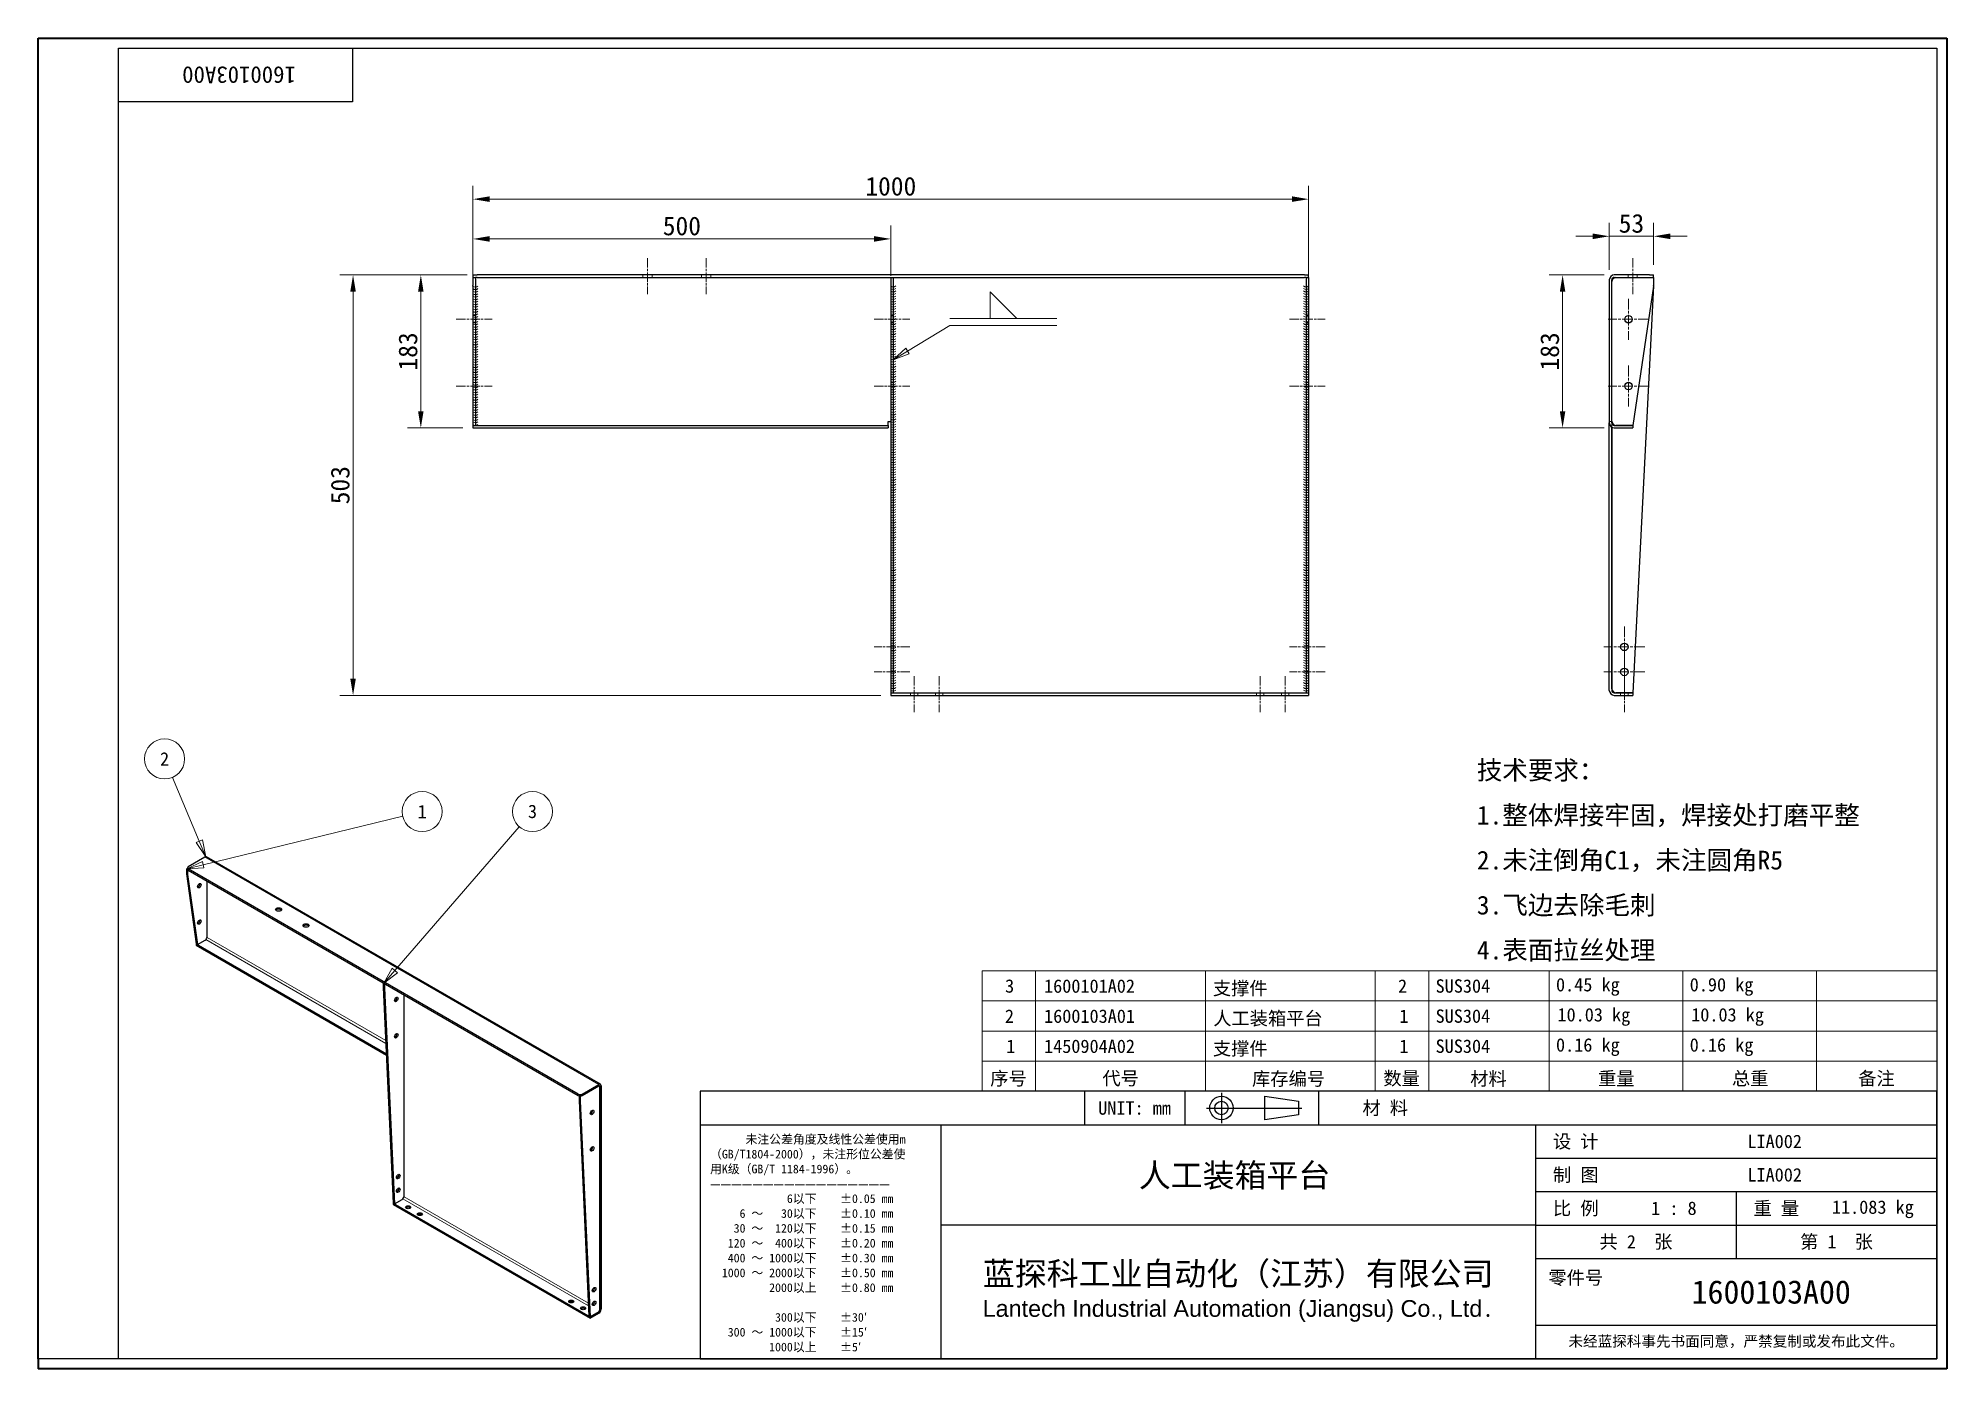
# Model space of a CAD drawing. Header units: millimetres. Extents: x 48 to 2332, y 44 to 1636.
import ezdxf
from ezdxf.enums import TextEntityAlignment as Align

# ---------------------------------------------------------------- set-up
doc = ezdxf.new("R2010")
doc.units = ezdxf.units.MM
doc.header["$LTSCALE"] = 8
doc.linetypes.add('CHAIN', pattern=[0.3543, 0.2362, -0.0295, 0.0591, -0.0295])
doc.linetypes.add('DASHED', pattern=[0.2067, 0.1654, -0.0413])
for name, color, linetype, lineweight in [('1', 7, 'Continuous', 18), ('可见 (ISO)', 7, 'Continuous', 25), ('可见窄的 (ISO)', 7, 'Continuous', 18), ('图框 (ISO)', 7, 'Continuous', 35), ('标题 (ISO)', 7, 'Continuous', 25)]:
    doc.layers.add(name, color=color, linetype=linetype, lineweight=lineweight)
for name, color, linetype, lineweight, true_color in [('中心标记 (ISO)', 1, 'CHAIN', 18, 0xff0000), ('中心线 (ISO)', 1, 'CHAIN', 18, 0xff0000), ('尺寸 (ISO)', 7, 'Continuous', 18, 0x008000), ('符号 (ISO)', 7, 'Continuous', 18, 0x008000), ('隐藏 (ISO)', 5, 'DASHED', 18, 0x0000ff)]:
    doc.layers.add(name, color=color, linetype=linetype, lineweight=lineweight, true_color=true_color)
doc.styles.add('文本样式164', font='SimSun.ttf')
doc.styles.add('文本样式165', font='SimSun.ttf')
doc.styles.add('文本样式74', font='SimSun.ttf')
doc.styles.add('最新国标', font='simfang.ttf')
doc.styles.add('注释文本 (ISO)', font='simfang.ttf')
doc.dimstyles.new('默认 (GB)', dxfattribs={"dimscale": 8, "dimtxt": 2.8, "dimasz": 2.5, "dimexe": 2, "dimexo": 1.5, "dimgap": 0.5, "dimtad": 1, "dimtoh": 1, "dimdsep": 46, "dimtxsty": '最新国标', "dimcen": 0.09, "dimdle": 10, "dimclrd": 256, "dimclre": 256, "dimclrt": 256, "dimaunit": 1, "dimadec": 3, "dimazin": 2, "dimtfac": 0.535714, "dimtdec": 3, "dimtmove": 0, "dimatfit": 3, "dimfxl": 0, "dimtolj": 1, "dimlwd": -1, "dimlwe": -1, "dimarcsym": 0})

# ---------------------------------------------------------------- blocks, each defined once
blk = doc.blocks.new('图框 最新国标')
at = {"layer": '图框 (ISO)'}
for p, q in [((6, 7), (6, 204.5)), ((6, 204.5), (291.5, 204.5)), ((291.5, 204.5), (291.5, 5.5)), ((6, 7), (6, 5.5)), ((6, 7), (6, 5.5)), ((291.5, 5.5), (6, 5.5))]:
    blk.add_line(p, q, dxfattribs=at)
at = {"layer": '图框 (ISO)', "color": 7, "linetype": 'Continuous', "lineweight": 25}
for p, q in [((18, 203), (290, 203)), ((18, 7), (18, 203)), ((18, 203), (290, 203)), ((53, 203), (53, 195)), ((290, 203), (290, 7)), ((290, 203), (290, 7)), ((53, 195), (18, 195)), ((290, 7), (6, 7)), ((290, 7), (18, 7))]:
    blk.add_line(p, q, dxfattribs=at)
at = {"layer": '图框 (ISO)', "style": '文本样式74'}
blk.add_attdef('零件代号_001', (44.55, 200.25), '', height=2.5, rotation=180, dxfattribs=at)
blk = doc.blocks.new('标题栏 最新国标')
at = {"layer": '标题 (ISO)'}
for p, q in [((381.98, -183.84), (196.98, -183.84)), ((196.98, -183.84), (196.98, -223.84)), ((254.48, -183.84), (254.48, -188.84)), ((269.48, -183.84), (269.48, -188.84)), ((281.48, -188.09), (281.48, -184.59)), ((281.48, -184.59), (286.48, -185.34)), ((286.48, -185.34), (286.48, -187.34)), ((289.48, -183.84), (289.48, -188.84)), ((381.98, -223.84), (381.98, -183.84)), ((383.48, -183.84), (383.48, -225.34)), ((286.48, -187.34), (281.48, -188.09)), ((196.98, -188.84), (381.98, -188.84)), ((232.98, -188.84), (232.98, -223.84)), ((321.98, -188.84), (321.98, -223.84)), ((321.98, -193.84), (381.98, -193.84)), ((321.98, -198.84), (381.98, -198.84)), ((351.98, -198.84), (351.98, -208.84)), ((321.98, -203.84), (232.98, -203.84)), ((321.98, -203.84), (381.98, -203.84)), ((321.98, -208.84), (381.98, -208.84)), ((321.98, -218.84), (381.98, -218.84)), ((196.98, -223.84), (381.98, -223.84)), ((383.48, -225.34), (196.98, -225.34))]:
    blk.add_line(p, q, dxfattribs=at)
at = {"layer": '标题 (ISO)', "linetype": 'CHAIN', "ltscale": 5.000333}
blk.add_line((274.98, -184.09), (274.98, -188.59), dxfattribs=at)
at = {"layer": '标题 (ISO)', "linetype": 'CHAIN', "ltscale": 15.834605}
blk.add_line((272.73, -186.34), (286.98, -186.34), dxfattribs=at)
at = {"layer": '标题 (ISO)'}
for radius in [1.75, 1]:
    blk.add_circle((274.98, -186.34), radius, dxfattribs=at)
at = {"layer": '1', "style": '文本样式164'}
for s, p in [('UNIT: mm', (261.98, -186.34)), ('材 料', (299.48, -186.34)), ('设 计', (327.98, -191.34)), ('制 图', (327.98, -196.34)), ('比 例', (327.98, -201.34)), ('重 量', (357.98, -201.34)), ('共 2  张', (336.98, -206.34)), ('第 1  张', (366.98, -206.34))]:
    blk.add_text(s, height=2, dxfattribs=at).set_placement(p, align=Align.MIDDLE_CENTER)
at = {"layer": '标题 (ISO)', "style": '注释文本 (ISO)'}
for s, insert, char_height, attachment_point, line_spacing_factor in [('\\fSimSun|b0|i0;{\\H1.3000;      未注公差角度及线性公差使用m\\P}\\fSimSun|b0|i0;{\\H1.3000;（GB/T1804-2000），未注形位公差使\\P}\\fSimSun|b0|i0;{\\H1.3000;用K级（GB/T 1184-1996）。\\P}\\fSimSun|b0|i0;{\\H1.3000;—————————————————\\P}\\fSimSun|b0|i0;{\\H1.3000;             6以下    ±0.05 mm\\P}\\fSimSun|b0|i0;{\\H1.3000;     6 ～   30以下    ±0.10 mm\\P}\\fSimSun|b0|i0;{\\H1.3000;    30 ～  120以下    ±0.15 mm\\P}\\fSimSun|b0|i0;{\\H1.3000;   120 ～  400以下    ±0.20 mm\\P}\\fSimSun|b0|i0;{\\H1.3000;   400 ～ 1000以下    ±0.30 mm\\P}\\fSimSun|b0|i0;{\\H1.3000;  1000 ～ 2000以下    ±0.50 mm\\P}\\fSimSun|b0|i0;{\\H1.3000;          2000以上    ±0.80 mm\\P}\\fSimSun|b0|i0;{\\H1.3000;\\P}\\fSimSun|b0|i0;{\\H1.3000;           300以下    ±30′\\P}\\fSimSun|b0|i0;{\\H1.3000;   300 ～ 1000以下    ±15′\\P}\\fSimSun|b0|i0;{\\H1.3000;          1000以上    ±5′}', (198.48, -206.63), 1.3, 4, 1.023913), ('{\\fMicrosoft YaHei|b0|i0|c134|p34;\\H1.75x;蓝探科工业自动化（江苏）有限公司\\P\\fArial|b0|i0|c0|p34;\\H0.71429x;Lantech Industrial Automation (Jiangsu) Co., Ltd\\fFangSong|b0|i0|c134|p49;.\\H1.15195x; }', (277.48, -213.84), 2, 5, 0.978695)]:
    blk.add_mtext(s, dxfattribs=dict(at, insert=insert, char_height=char_height, attachment_point=attachment_point, line_spacing_factor=line_spacing_factor))
at = {"layer": '标题 (ISO)', "attachment_point": 5, "style": '注释文本 (ISO)'}
for s, insert, char_height in [('\\fFangSong|b0|i0;零件号', (327.98, -211.84), 2), ('\\fSimSun|b0|i0;{\\H1.6000;未经蓝探科事先书面同意，严禁复制或发布此文件。}', (351.98, -221.34), 1.6)]:
    blk.add_mtext(s, dxfattribs=dict(at, insert=insert, char_height=char_height))
at = {"layer": '标题 (ISO)', "style": '注释文本 (ISO)'}
blk.add_attdef('材料', text='', height=2, dxfattribs=at).set_placement((324.48, -186.34), align=Align.MIDDLE_CENTER)
at = {"layer": '标题 (ISO)'}
for tag, p, height, style in [('设计人_001', (353.65, -192.33), 2, '注释文本 (ISO)'), ('库存编号_001', (262.62, -198.15), 3.5, '文本样式165'), ('设计人_001', (353.65, -197.33), 2, '注释文本 (ISO)'), ('视图比例_001', (339.26, -202.33), 2, '注释文本 (ISO)'), ('质量\\P3;_001', (366.29, -202.16), 2, '注释文本 (ISO)'), ('零件代号_001', (345.31, -215.59), 3.5, '文本样式165')]:
    blk.add_attdef(tag, p, '', height=height, dxfattribs=dict(at, style=style))
blk = doc.blocks.new('*D5')
at = {"layer": 'Defpoints', "color": 0, "transparency": 16777216}
for p in [(1568.3, 1443.4), (568.3, 1339.4), (1568.3, 1339.6)]:
    blk.add_point(p, dxfattribs=at)
at = {"layer": '尺寸 (ISO)', "color": 116, "true_color": 0x00803f, "transparency": 16777216}
for p, q in [((568.3, 1351.4), (568.3, 1459.4)), ((588.3, 1443.4), (1548.3, 1443.4)), ((1568.3, 1351.6), (1568.3, 1459.4))]:
    blk.add_line(p, q, dxfattribs=at)
for points in [[(588.3, 1446.8), (588.3, 1440.1), (568.3, 1443.4)], [(1548.3, 1446.8), (1548.3, 1440.1), (1568.3, 1443.4)]]:
    blk.add_solid(points, dxfattribs=at)
at = {"layer": '尺寸 (ISO)', "transparency": 16777216, "insert": (1068.3, 1458.7), "char_height": 22.4, "attachment_point": 5, "style": '最新国标'}
blk.add_mtext('\\A1;1000', dxfattribs=at)
blk = doc.blocks.new('*D6')
at = {"layer": 'Defpoints', "color": 0, "transparency": 16777216}
for p in [(1068.3, 1395.8), (568.3, 1339.4), (1068.3, 1339.6)]:
    blk.add_point(p, dxfattribs=at)
at = {"layer": '尺寸 (ISO)', "color": 116, "true_color": 0x00803f, "transparency": 16777216}
for p, q in [((568.3, 1351.4), (568.3, 1411.8)), ((588.3, 1395.8), (1048.3, 1395.8)), ((1068.3, 1351.6), (1068.3, 1411.8))]:
    blk.add_line(p, q, dxfattribs=at)
for points in [[(588.3, 1399.2), (588.3, 1392.5), (568.3, 1395.8)], [(1048.3, 1399.2), (1048.3, 1392.5), (1068.3, 1395.8)]]:
    blk.add_solid(points, dxfattribs=at)
at = {"layer": '尺寸 (ISO)', "transparency": 16777216, "insert": (818.3, 1411.2), "char_height": 22.4, "attachment_point": 5, "style": '最新国标'}
blk.add_mtext('\\A1;500', dxfattribs=at)
blk = doc.blocks.new('*D7')
at = {"layer": 'Defpoints', "color": 0, "transparency": 16777216}
for p in [(573.3, 1352.7), (424.8, 849.7), (1068.3, 849.7)]:
    blk.add_point(p, dxfattribs=at)
at = {"layer": '尺寸 (ISO)', "color": 116, "true_color": 0x00803f, "transparency": 16777216}
for p, q in [((561.3, 1352.7), (408.8, 1352.7)), ((424.8, 1332.7), (424.8, 869.7)), ((1056.3, 849.7), (408.8, 849.7))]:
    blk.add_line(p, q, dxfattribs=at)
for points in [[(421.5, 1332.7), (428.1, 1332.7), (424.8, 1352.7)], [(421.5, 869.7), (428.1, 869.7), (424.8, 849.7)]]:
    blk.add_solid(points, dxfattribs=at)
at = {"layer": '尺寸 (ISO)', "transparency": 16777216, "insert": (409.5, 1101.2), "char_height": 22.4, "attachment_point": 5, "rotation": 90, "style": '最新国标'}
blk.add_mtext('\\A1;503', dxfattribs=at)
blk = doc.blocks.new('*D8')
at = {"layer": 'Defpoints', "color": 0, "transparency": 16777216}
for p in [(505.9, 1352.7), (573.3, 1352.7), (568.3, 1169.7)]:
    blk.add_point(p, dxfattribs=at)
at = {"layer": '尺寸 (ISO)', "color": 116, "true_color": 0x00803f, "transparency": 16777216}
for p, q in [((561.3, 1352.7), (489.9, 1352.7)), ((505.9, 1189.7), (505.9, 1332.7)), ((556.3, 1169.7), (489.9, 1169.7))]:
    blk.add_line(p, q, dxfattribs=at)
for points in [[(502.6, 1332.7), (509.2, 1332.7), (505.9, 1352.7)], [(502.6, 1189.7), (509.2, 1189.7), (505.9, 1169.7)]]:
    blk.add_solid(points, dxfattribs=at)
at = {"layer": '尺寸 (ISO)', "transparency": 16777216, "insert": (490.6, 1261.2), "char_height": 22.4, "attachment_point": 5, "rotation": 90, "style": '最新国标'}
blk.add_mtext('\\A1;183', dxfattribs=at)
blk = doc.blocks.new('*D9')
at = {"layer": 'Defpoints', "color": 0, "transparency": 16777216}
for p in [(1872.2, 1352.7), (1934.1, 1352.7), (1934.1, 1169.7)]:
    blk.add_point(p, dxfattribs=at)
at = {"layer": '尺寸 (ISO)', "color": 116, "true_color": 0x00803f, "transparency": 16777216}
for p, q in [((1922.1, 1352.7), (1856.2, 1352.7)), ((1872.2, 1189.7), (1872.2, 1332.7)), ((1922.1, 1169.7), (1856.2, 1169.7))]:
    blk.add_line(p, q, dxfattribs=at)
for points in [[(1868.9, 1332.7), (1875.5, 1332.7), (1872.2, 1352.7)], [(1868.9, 1189.7), (1875.5, 1189.7), (1872.2, 1169.7)]]:
    blk.add_solid(points, dxfattribs=at)
at = {"layer": '尺寸 (ISO)', "transparency": 16777216, "insert": (1856.9, 1261.2), "char_height": 22.4, "attachment_point": 5, "rotation": 90, "style": '最新国标'}
blk.add_mtext('\\A1;183', dxfattribs=at)
blk = doc.blocks.new('Caterpillar1')
at = {"layer": '符号 (ISO)'}
for centre, radius in [((71.41, 167.83), 0.562), ((71.41, 167.46), 0.562), ((71.41, 167.08), 0.562), ((71.41, 166.71), 0.562), ((71.41, 166.33), 0.562), ((71.41, 165.95), 0.562), ((71.41, 165.58), 0.562), ((71.41, 165.2), 0.562), ((71.41, 164.83), 0.562), ((71.41, 164.45), 0.562), ((71.41, 164.07), 0.562), ((71.41, 163.7), 0.562), ((71.41, 163.32), 0.562), ((71.41, 162.95), 0.562), ((71.41, 162.57), 0.562), ((71.41, 162.19), 0.562), ((71.41, 161.82), 0.562), ((71.41, 161.44), 0.562), ((71.41, 161.07), 0.562), ((71.41, 160.69), 0.562), ((71.41, 160.31), 0.563), ((71.41, 159.94), 0.563), ((71.41, 159.56), 0.563), ((71.41, 159.19), 0.563), ((71.41, 158.81), 0.563), ((71.41, 158.43), 0.563), ((71.41, 158.06), 0.563), ((71.41, 157.68), 0.563), ((71.41, 157.31), 0.563), ((71.41, 156.93), 0.563), ((71.41, 156.55), 0.563), ((71.41, 156.18), 0.563), ((71.41, 155.8), 0.563), ((71.41, 155.43), 0.563), ((71.41, 155.05), 0.563), ((71.41, 154.67), 0.563), ((71.41, 154.3), 0.563), ((71.41, 153.92), 0.563), ((71.41, 153.55), 0.563), ((71.41, 153.17), 0.563), ((71.41, 152.79), 0.563), ((71.41, 152.42), 0.563), ((71.41, 152.04), 0.563), ((71.41, 151.67), 0.563), ((71.41, 151.29), 0.563), ((71.41, 150.91), 0.563), ((71.41, 150.54), 0.563), ((71.41, 150.16), 0.563), ((71.41, 149.79), 0.563), ((71.41, 149.41), 0.563), ((71.41, 149.03), 0.563), ((71.41, 148.66), 0.563), ((71.41, 148.28), 0.563), ((71.41, 147.91), 0.563), ((71.41, 147.53), 0.563), ((71.41, 147.16), 0.563)]:
    blk.add_arc(centre, radius, 228.1897, 311.8103, dxfattribs=at)
blk = doc.blocks.new('Caterpillar2')
at = {"layer": '符号 (ISO)'}
for centre, radius in [((195.66, 167.86), 0.562), ((195.66, 167.49), 0.562), ((195.66, 167.11), 0.562), ((195.66, 166.74), 0.562), ((195.66, 166.36), 0.562), ((195.66, 165.99), 0.562), ((195.66, 165.61), 0.562), ((195.66, 165.24), 0.562), ((195.66, 164.86), 0.562), ((195.66, 164.48), 0.562), ((195.66, 164.11), 0.562), ((195.66, 163.73), 0.562), ((195.66, 163.36), 0.562), ((195.66, 162.98), 0.562), ((195.66, 162.61), 0.562), ((195.66, 162.23), 0.562), ((195.66, 161.86), 0.562), ((195.66, 161.48), 0.562), ((195.66, 161.11), 0.562), ((195.66, 160.73), 0.562), ((195.66, 160.36), 0.562), ((195.66, 159.98), 0.563), ((195.66, 159.6), 0.563), ((195.66, 159.23), 0.563), ((195.66, 158.85), 0.563), ((195.66, 158.48), 0.563), ((195.66, 158.1), 0.563), ((195.66, 157.73), 0.563), ((195.66, 157.35), 0.563), ((195.66, 156.98), 0.563), ((195.66, 156.6), 0.563), ((195.66, 156.23), 0.563), ((195.66, 155.85), 0.563), ((195.66, 155.47), 0.563), ((195.66, 155.1), 0.563), ((195.66, 154.72), 0.563), ((195.66, 154.35), 0.563), ((195.66, 153.97), 0.563), ((195.66, 153.6), 0.563), ((195.66, 153.22), 0.563), ((195.66, 152.85), 0.563), ((195.66, 152.47), 0.563), ((195.66, 152.1), 0.563), ((195.66, 151.72), 0.563), ((195.66, 151.34), 0.563), ((195.66, 150.97), 0.563), ((195.66, 150.59), 0.563), ((195.66, 150.22), 0.563), ((195.66, 149.84), 0.563), ((195.66, 149.47), 0.563), ((195.66, 149.09), 0.563), ((195.66, 148.72), 0.563), ((195.66, 148.34), 0.563), ((195.66, 147.97), 0.563), ((195.66, 147.59), 0.563), ((195.66, 147.21), 0.563), ((195.66, 146.84), 0.563), ((195.66, 146.46), 0.563), ((195.66, 146.09), 0.563), ((195.66, 145.71), 0.563), ((195.66, 145.34), 0.563), ((195.66, 144.96), 0.563), ((195.66, 144.59), 0.563), ((195.66, 144.21), 0.563), ((195.66, 143.84), 0.563), ((195.66, 143.46), 0.563), ((195.66, 143.08), 0.563), ((195.66, 142.71), 0.563), ((195.66, 142.33), 0.563), ((195.66, 141.96), 0.563), ((195.66, 141.58), 0.563), ((195.66, 141.21), 0.563), ((195.66, 140.83), 0.563), ((195.66, 140.46), 0.563), ((195.66, 140.08), 0.563), ((195.66, 139.71), 0.563), ((195.66, 139.33), 0.563), ((195.66, 138.95), 0.563), ((195.66, 138.58), 0.563), ((195.66, 138.2), 0.563), ((195.66, 137.83), 0.563), ((195.66, 137.45), 0.563), ((195.66, 137.08), 0.563), ((195.66, 136.7), 0.563), ((195.66, 136.33), 0.563), ((195.66, 135.95), 0.563), ((195.66, 135.58), 0.563), ((195.66, 135.2), 0.563), ((195.66, 134.83), 0.563), ((195.66, 134.45), 0.563), ((195.66, 134.07), 0.563), ((195.66, 133.7), 0.563), ((195.66, 133.32), 0.563), ((195.66, 132.95), 0.563), ((195.66, 132.57), 0.563), ((195.66, 132.2), 0.563), ((195.66, 131.82), 0.563), ((195.66, 131.45), 0.563), ((195.66, 131.07), 0.563), ((195.66, 130.7), 0.563), ((195.66, 130.32), 0.563), ((195.66, 129.94), 0.563), ((195.66, 129.57), 0.563), ((195.66, 129.19), 0.563), ((195.66, 128.82), 0.563), ((195.66, 128.44), 0.563), ((195.66, 128.07), 0.563), ((195.66, 127.69), 0.563), ((195.66, 127.32), 0.563), ((195.66, 126.94), 0.563), ((195.66, 126.57), 0.563), ((195.66, 126.19), 0.563), ((195.66, 125.81), 0.563), ((195.66, 125.44), 0.563), ((195.66, 125.06), 0.563), ((195.66, 124.69), 0.563), ((195.66, 124.31), 0.563), ((195.66, 123.94), 0.563), ((195.66, 123.56), 0.563), ((195.66, 123.19), 0.563), ((195.66, 122.81), 0.563), ((195.66, 122.44), 0.563), ((195.66, 122.06), 0.563), ((195.66, 121.68), 0.563), ((195.66, 121.31), 0.563), ((195.66, 120.93), 0.563), ((195.66, 120.56), 0.563), ((195.66, 120.18), 0.563), ((195.66, 119.81), 0.563), ((195.66, 119.43), 0.563), ((195.66, 119.06), 0.563), ((195.66, 118.68), 0.563), ((195.66, 118.31), 0.563), ((195.66, 117.93), 0.563), ((195.66, 117.55), 0.563), ((195.66, 117.18), 0.563), ((195.66, 116.8), 0.563), ((195.66, 116.43), 0.563), ((195.66, 116.05), 0.563), ((195.66, 115.68), 0.563), ((195.66, 115.3), 0.563), ((195.66, 114.93), 0.563), ((195.66, 114.55), 0.563), ((195.66, 114.18), 0.563), ((195.66, 113.8), 0.563), ((195.66, 113.42), 0.563), ((195.66, 113.05), 0.563), ((195.66, 112.67), 0.563), ((195.66, 112.3), 0.563), ((195.66, 111.92), 0.563), ((195.66, 111.55), 0.563), ((195.66, 111.17), 0.563), ((195.66, 110.8), 0.563), ((195.66, 110.42), 0.563), ((195.66, 110.05), 0.563), ((195.66, 109.67), 0.563), ((195.66, 109.3), 0.563), ((195.66, 108.92), 0.563), ((195.66, 108.54), 0.563), ((195.66, 108.17), 0.563), ((195.66, 107.79), 0.563), ((195.66, 107.42), 0.563)]:
    blk.add_arc(centre, radius, 228.1897, 311.8103, dxfattribs=at)
blk = doc.blocks.new('Caterpillar3')
at = {"layer": '符号 (ISO)'}
for centre, radius in [((133.91, 167.86), 0.562), ((133.91, 167.49), 0.562), ((133.91, 167.11), 0.562), ((133.91, 166.74), 0.562), ((133.91, 166.36), 0.562), ((133.91, 165.99), 0.562), ((133.91, 165.61), 0.563), ((133.91, 165.24), 0.563), ((133.91, 164.86), 0.563), ((133.91, 164.48), 0.563), ((133.91, 164.11), 0.563), ((133.91, 163.73), 0.563), ((133.91, 163.36), 0.563), ((133.91, 162.98), 0.563), ((133.91, 162.61), 0.563), ((133.91, 162.23), 0.563), ((133.91, 161.86), 0.563), ((133.91, 161.48), 0.563), ((133.91, 161.11), 0.563), ((133.91, 160.73), 0.563), ((133.91, 160.36), 0.562), ((133.91, 159.98), 0.562), ((133.91, 159.6), 0.562), ((133.91, 159.23), 0.562), ((133.91, 158.85), 0.562), ((133.91, 158.48), 0.562), ((133.91, 158.1), 0.562), ((133.91, 157.73), 0.562), ((133.91, 157.35), 0.562), ((133.91, 156.98), 0.562), ((133.91, 156.6), 0.562), ((133.91, 156.23), 0.562), ((133.91, 155.85), 0.562), ((133.91, 155.47), 0.562), ((133.91, 155.1), 0.562), ((133.91, 154.72), 0.562), ((133.91, 154.35), 0.562), ((133.91, 153.97), 0.562), ((133.91, 153.6), 0.562), ((133.91, 153.22), 0.562), ((133.91, 152.85), 0.562), ((133.91, 152.47), 0.562), ((133.91, 152.1), 0.562), ((133.91, 151.72), 0.562), ((133.91, 151.34), 0.562), ((133.91, 150.97), 0.562), ((133.91, 150.59), 0.562), ((133.91, 150.22), 0.562), ((133.91, 149.84), 0.562), ((133.91, 149.47), 0.562), ((133.91, 149.09), 0.562), ((133.91, 148.72), 0.562), ((133.91, 148.34), 0.562), ((133.91, 147.97), 0.562), ((133.91, 147.59), 0.562), ((133.91, 147.21), 0.562), ((133.91, 146.84), 0.562), ((133.91, 146.46), 0.562), ((133.91, 146.09), 0.562), ((133.91, 145.71), 0.562), ((133.91, 145.34), 0.562), ((133.91, 144.96), 0.562), ((133.91, 144.59), 0.562), ((133.91, 144.21), 0.562), ((133.91, 143.84), 0.562), ((133.91, 143.46), 0.562), ((133.91, 143.08), 0.562), ((133.91, 142.71), 0.562), ((133.91, 142.33), 0.562), ((133.91, 141.96), 0.562), ((133.91, 141.58), 0.562), ((133.91, 141.21), 0.562), ((133.91, 140.83), 0.562), ((133.91, 140.46), 0.562), ((133.91, 140.08), 0.562), ((133.91, 139.71), 0.562), ((133.91, 139.33), 0.562), ((133.91, 138.95), 0.562), ((133.91, 138.58), 0.562), ((133.91, 138.2), 0.562), ((133.91, 137.83), 0.562), ((133.91, 137.45), 0.562), ((133.91, 137.08), 0.562), ((133.91, 136.7), 0.562), ((133.91, 136.33), 0.562), ((133.91, 135.95), 0.562), ((133.91, 135.58), 0.562), ((133.91, 135.2), 0.562), ((133.91, 134.83), 0.562), ((133.91, 134.45), 0.562), ((133.91, 134.07), 0.562), ((133.91, 133.7), 0.562), ((133.91, 133.32), 0.562), ((133.91, 132.95), 0.562), ((133.91, 132.57), 0.562), ((133.91, 132.2), 0.562), ((133.91, 131.82), 0.562), ((133.91, 131.45), 0.562), ((133.91, 131.07), 0.562), ((133.91, 130.7), 0.562), ((133.91, 130.32), 0.562), ((133.91, 129.94), 0.562), ((133.91, 129.57), 0.562), ((133.91, 129.19), 0.562), ((133.91, 128.82), 0.562), ((133.91, 128.44), 0.562), ((133.91, 128.07), 0.562), ((133.91, 127.69), 0.562), ((133.91, 127.32), 0.562), ((133.91, 126.94), 0.562), ((133.91, 126.57), 0.562), ((133.91, 126.19), 0.562), ((133.91, 125.81), 0.562), ((133.91, 125.44), 0.562), ((133.91, 125.06), 0.562), ((133.91, 124.69), 0.562), ((133.91, 124.31), 0.562), ((133.91, 123.94), 0.562), ((133.91, 123.56), 0.562), ((133.91, 123.19), 0.562), ((133.91, 122.81), 0.562), ((133.91, 122.44), 0.562), ((133.91, 122.06), 0.562), ((133.91, 121.68), 0.562), ((133.91, 121.31), 0.562), ((133.91, 120.93), 0.562), ((133.91, 120.56), 0.562), ((133.91, 120.18), 0.562), ((133.91, 119.81), 0.562), ((133.91, 119.43), 0.562), ((133.91, 119.06), 0.562), ((133.91, 118.68), 0.562), ((133.91, 118.31), 0.562), ((133.91, 117.93), 0.562), ((133.91, 117.55), 0.562), ((133.91, 117.18), 0.562), ((133.91, 116.8), 0.562), ((133.91, 116.43), 0.562), ((133.91, 116.05), 0.562), ((133.91, 115.68), 0.562), ((133.91, 115.3), 0.562), ((133.91, 114.93), 0.562), ((133.91, 114.55), 0.562), ((133.91, 114.18), 0.562), ((133.91, 113.8), 0.562), ((133.91, 113.42), 0.562), ((133.91, 113.05), 0.562), ((133.91, 112.67), 0.562), ((133.91, 112.3), 0.562), ((133.91, 111.92), 0.562), ((133.91, 111.55), 0.562), ((133.91, 111.17), 0.562), ((133.91, 110.8), 0.562), ((133.91, 110.42), 0.562), ((133.91, 110.05), 0.562), ((133.91, 109.67), 0.562), ((133.91, 109.3), 0.562), ((133.91, 108.92), 0.562), ((133.91, 108.54), 0.562), ((133.91, 108.17), 0.562), ((133.91, 107.79), 0.562), ((133.91, 107.42), 0.562)]:
    blk.add_arc(centre, radius, 228.1897, 311.8103, dxfattribs=at)
blk = doc.blocks.new('焊接符号标识符1')
at = {"layer": '符号 (ISO)'}
for p, q in [((152.38, 162.59), (148.38, 166.59)), ((148.38, 166.59), (148.38, 162.59)), ((136.05, 157.71), (142.38, 161.54)), ((142.38, 161.54), (158.38, 161.54)), ((148.38, 162.59), (152.38, 162.59)), ((135.79, 158.14), (133.91, 156.41)), ((136.05, 157.71), (133.91, 156.41)), ((133.91, 156.41), (136.3, 157.28)), ((136.3, 157.28), (135.79, 158.14))]:
    blk.add_line(p, q, dxfattribs=at)
at = {"layer": '符号 (ISO)', "linetype": 'DASHED', "ltscale": 12.901145}
blk.add_line((142.38, 162.59), (158.38, 162.59), dxfattribs=at)
at = {"layer": '符号 (ISO)', "flags": 128}
blk.add_lwpolyline([(135.79, 158.14), (133.91, 156.41), (136.3, 157.28), (135.79, 158.14)], dxfattribs=at)
at = {"layer": '符号 (ISO)'}
blk.add_solid([(135.79, 158.14), (133.91, 156.41), (136.3, 157.28), (135.79, 158.14)], dxfattribs=at)
blk = doc.blocks.new('明细栏')
at = {"layer": '符号 (ISO)'}
for p, q in [((290, 65.01), (147.2, 65.01)), ((147.2, 65.01), (147.2, 51.5)), ((155.2, 65.01), (155.2, 51.5)), ((180.6, 65.01), (180.6, 51.5)), ((206, 65.01), (206, 51.5)), ((214, 65.01), (214, 51.5)), ((232, 65.01), (232, 51.5)), ((252, 65.01), (252, 51.5)), ((272, 65.01), (272, 51.5)), ((290, 65.01), (290, 51.5)), ((290, 60.51), (147.2, 60.51)), ((290, 56), (147.2, 56)), ((290, 51.5), (147.2, 51.5)), ((147.2, 47), (147.2, 51.5)), ((155.2, 47), (155.2, 51.5)), ((180.6, 47), (180.6, 51.5)), ((206, 47), (206, 51.5)), ((214, 47), (214, 51.5)), ((232, 47), (232, 51.5)), ((252, 47), (252, 51.5)), ((272, 47), (272, 51.5)), ((290, 47), (290, 51.5)), ((290, 47), (147.2, 47))]:
    blk.add_line(p, q, dxfattribs=at)
at = {"layer": '符号 (ISO)', "char_height": 2, "attachment_point": 7, "style": '注释文本 (ISO)'}
for s, insert in [('3', (150.63, 61.72)), ('1600101A02', (156.46, 61.71)), ('支撑件', (181.72, 61.19)), ('2', (209.41, 61.74)), ('SUS304', (215.03, 61.72)), ('0.45 kg', (233.04, 61.29)), ('0.90 kg', (253.04, 61.29)), ('2', (150.61, 57.24)), ('1600103A01', (156.46, 57.21)), ('人工装箱平台', (181.77, 56.68)), ('1', (209.61, 57.24)), ('SUS304', (215.03, 57.22)), ('10.03 kg', (233.26, 56.79)), ('10.03 kg', (253.26, 56.79)), ('1', (150.81, 52.74)), ('1450904A02', (156.46, 52.71)), ('支撑件', (181.72, 52.19)), ('1', (209.61, 52.74)), ('SUS304', (215.03, 52.72)), ('0.16 kg', (233.04, 52.28)), ('0.16 kg', (253.04, 52.28)), ('序号', (148.42, 47.7)), ('代号', (165.19, 47.72)), ('库存编号', (187.58, 47.65)), ('数量', (207.21, 47.71)), ('材料', (220.21, 47.67)), ('重量', (239.33, 47.77)), ('总重', (259.36, 47.74)), ('备注', (278.25, 47.72))]:
    blk.add_mtext(s, dxfattribs=dict(at, insert=insert))
blk = doc.blocks.new('引出序号1')
at = {"layer": '符号 (ISO)'}
for p, q in [((30.1, 84.4), (26.07, 93.95)), ((30.56, 84.59), (29.64, 84.2)), ((29.64, 84.2), (31.07, 82.09)), ((30.1, 84.4), (31.07, 82.09)), ((31.07, 82.09), (30.56, 84.59))]:
    blk.add_line(p, q, dxfattribs=at)
at = {"layer": '符号 (ISO)', "flags": 128}
blk.add_lwpolyline([(29.64, 84.2), (31.07, 82.09), (30.56, 84.59), (29.64, 84.2)], dxfattribs=at)
at = {"layer": '符号 (ISO)'}
blk.add_circle((24.91, 96.71), 3, dxfattribs=at)
blk.add_solid([(29.64, 84.2), (31.07, 82.09), (30.56, 84.59), (29.64, 84.2)], dxfattribs=at)
at = {"layer": '符号 (ISO)', "insert": (24.91, 96.71), "char_height": 2, "attachment_point": 5, "style": '注释文本 (ISO)'}
blk.add_mtext('2', dxfattribs=at)
blk = doc.blocks.new('引出序号2')
at = {"layer": '符号 (ISO)'}
for p, q in [((59.35, 65.07), (77.97, 86.57)), ((58.97, 65.4), (57.72, 63.18)), ((59.35, 65.07), (57.72, 63.18)), ((57.72, 63.18), (59.73, 64.74)), ((59.73, 64.74), (58.97, 65.4))]:
    blk.add_line(p, q, dxfattribs=at)
at = {"layer": '符号 (ISO)', "flags": 128}
blk.add_lwpolyline([(58.97, 65.4), (57.72, 63.18), (59.73, 64.74), (58.97, 65.4)], dxfattribs=at)
at = {"layer": '符号 (ISO)'}
blk.add_circle((79.94, 88.84), 3, dxfattribs=at)
blk.add_solid([(58.97, 65.4), (57.72, 63.18), (59.73, 64.74), (58.97, 65.4)], dxfattribs=at)
at = {"layer": '符号 (ISO)', "insert": (79.94, 88.85), "char_height": 2, "attachment_point": 5, "style": '注释文本 (ISO)'}
blk.add_mtext('3', dxfattribs=at)
blk = doc.blocks.new('引出序号3')
at = {"layer": '符号 (ISO)'}
for p, q in [((30.68, 80.88), (60.53, 88.13)), ((30.56, 81.37), (28.25, 80.29)), ((30.68, 80.88), (28.25, 80.29)), ((28.25, 80.29), (30.8, 80.4)), ((30.8, 80.4), (30.56, 81.37))]:
    blk.add_line(p, q, dxfattribs=at)
at = {"layer": '符号 (ISO)', "flags": 128}
blk.add_lwpolyline([(30.56, 81.37), (28.25, 80.29), (30.8, 80.4), (30.56, 81.37)], dxfattribs=at)
at = {"layer": '符号 (ISO)'}
blk.add_circle((63.44, 88.84), 3, dxfattribs=at)
blk.add_solid([(30.56, 81.37), (28.25, 80.29), (30.8, 80.4), (30.56, 81.37)], dxfattribs=at)
at = {"layer": '符号 (ISO)', "insert": (63.44, 88.84), "char_height": 2, "attachment_point": 5, "style": '注释文本 (ISO)'}
blk.add_mtext('1', dxfattribs=at)
blk = doc.blocks.new('*D18')
at = {"layer": 'Defpoints', "color": 0, "transparency": 16777216}
for p in [(1981.1, 1399), (1981.1, 1352.7), (1928.1, 1346.7)]:
    blk.add_point(p, dxfattribs=at)
at = {"layer": '尺寸 (ISO)', "color": 116, "true_color": 0x00803f, "transparency": 16777216}
for p, q in [((1908.1, 1399), (1888.1, 1399)), ((1928.1, 1358.7), (1928.1, 1415)), ((1928.1, 1399), (1948.1, 1399)), ((1948.1, 1399), (1961.1, 1399)), ((1981.1, 1399), (1961.1, 1399)), ((1981.1, 1364.7), (1981.1, 1415)), ((2001.1, 1399), (2021.1, 1399))]:
    blk.add_line(p, q, dxfattribs=at)
for points in [[(1908.1, 1402.3), (1908.1, 1395.6), (1928.1, 1399)], [(2001.1, 1402.3), (2001.1, 1395.6), (1981.1, 1399)]]:
    blk.add_solid(points, dxfattribs=at)
at = {"layer": '尺寸 (ISO)', "transparency": 16777216, "insert": (1954.6, 1414.3), "char_height": 22.4, "attachment_point": 5, "style": '最新国标'}
blk.add_mtext('\\A1;53', dxfattribs=at)

msp = doc.modelspace()

# ---------------------------------------------------------------- linework, layer by layer
at = {"layer": '中心标记 (ISO)', "ltscale": 6.806046}
for p, q in [((1951.09, 1324.24), (1951.09, 1275.24)), ((1975.59, 1299.74), (1926.59, 1299.74)), ((1951.09, 1244.24), (1951.09, 1195.24)), ((1975.59, 1219.74), (1926.59, 1219.74)), ((1946.09, 932.24), (1946.09, 883.24)), ((1970.59, 907.74), (1921.59, 907.74)), ((1946.09, 902.24), (1946.09, 853.24)), ((1970.59, 877.74), (1921.59, 877.74))]:
    msp.add_line(p, q, dxfattribs=at)
at = {"layer": '中心线 (ISO)', "ltscale": 5.97264}
for p, q in [((777.254, 1372.74), (777.254, 1329.74)), ((847.254, 1372.74), (847.254, 1329.74)), ((1956.09, 1372.74), (1956.09, 1329.74)), ((548.254, 1299.74), (591.254, 1299.74)), ((1048.254, 1299.74), (1091.254, 1299.74)), ((1545.254, 1299.74), (1588.254, 1299.74)), ((548.254, 1219.74), (591.254, 1219.74)), ((1048.254, 1219.74), (1091.254, 1219.74)), ((1545.254, 1219.74), (1588.254, 1219.74)), ((1091.254, 907.74), (1048.254, 907.74)), ((1588.254, 907.74), (1545.254, 907.74)), ((1091.254, 877.74), (1048.254, 877.74)), ((1096.254, 872.74), (1096.254, 829.74)), ((1126.254, 872.74), (1126.254, 829.74)), ((1510.254, 872.74), (1510.254, 829.74)), ((1540.254, 872.74), (1540.254, 829.74)), ((1588.254, 877.74), (1545.254, 877.74)), ((1946.09, 872.74), (1946.09, 829.74))]:
    msp.add_line(p, q, dxfattribs=at)
at = {"layer": '可见 (ISO)'}
for p, q in [((568.254, 1352.74), (573.254, 1352.74)), ((568.254, 1352.74), (568.254, 1349.74)), ((568.254, 1349.74), (568.254, 1340.112)), ((568.254, 1349.74), (571.254, 1349.74)), ((573.254, 1349.74), (571.254, 1349.74)), ((571.254, 1349.74), (571.254, 1340.112)), ((1563.254, 1352.74), (573.254, 1352.74)), ((573.254, 1349.74), (1563.254, 1349.74)), ((1068.254, 1349.74), (1068.254, 1339.868)), ((1068.254, 1349.74), (1071.254, 1349.74)), ((1071.254, 1349.74), (1071.254, 1339.868)), ((1563.254, 1352.74), (1568.254, 1352.74)), ((1565.254, 1349.74), (1563.254, 1349.74)), ((1565.254, 1349.74), (1565.254, 1339.868)), ((1565.254, 1349.74), (1568.254, 1349.74)), ((1568.254, 1349.74), (1568.254, 1352.74)), ((1568.254, 1349.74), (1568.254, 1339.868)), ((1976.09, 1352.74), (1934.09, 1352.74)), ((1934.09, 1349.74), (1976.09, 1349.74)), ((1936.09, 1349.74), (1981.09, 1349.74)), ((1976.09, 1352.74), (1981.09, 1352.74)), ((1981.09, 1349.74), (1981.09, 1352.74)), ((1981.09, 1349.74), (1981.09, 1340.112)), ((568.254, 1339.372), (568.254, 1340.112)), ((568.254, 1339.372), (568.254, 1172.74)), ((571.254, 1340.112), (571.254, 1339.372)), ((571.254, 1339.372), (571.254, 1172.74)), ((1068.254, 1339.612), (1068.254, 1339.868)), ((1068.254, 1339.612), (1068.254, 852.74)), ((1071.254, 1339.868), (1071.254, 1339.612)), ((1071.254, 1339.612), (1071.254, 852.74)), ((1565.254, 1339.612), (1565.254, 1339.868)), ((1565.254, 1339.612), (1565.254, 852.74)), ((1568.254, 1339.868), (1568.254, 1339.612)), ((1568.254, 1339.612), (1568.254, 852.74)), ((1928.09, 1346.74), (1928.09, 1175.74)), ((1931.09, 1175.74), (1931.09, 1346.74)), ((1931.09, 1177.74), (1931.09, 1344.74)), ((1981.084, 1339.612), (1956.09, 852.74)), ((1981.035, 1339.372), (1956.09, 1172.74)), ((1981.09, 1340.112), (1981.09, 1339.868)), ((568.254, 1172.74), (1065.254, 1172.74)), ((568.254, 1172.74), (568.254, 1169.74)), ((568.254, 1172.74), (571.254, 1172.74)), ((568.254, 1169.74), (1065.254, 1169.74)), ((1065.254, 1175.74), (1065.254, 1177.24)), ((1065.254, 1177.24), (1068.254, 1177.24)), ((1065.254, 1172.74), (1065.254, 1175.74)), ((1065.254, 1172.74), (1065.254, 1169.74)), ((1928.09, 855.74), (1928.09, 1175.74)), ((1931.09, 1170.544), (1931.09, 855.74)), ((1931.09, 857.74), (1931.09, 1170.544)), ((1934.09, 1172.74), (1956.09, 1172.74)), ((1934.09, 1169.74), (1956.09, 1169.74)), ((1956.09, 1172.74), (1936.09, 1172.74)), ((1956.09, 1172.74), (1956.09, 1169.74)), ((1068.254, 852.74), (1568.254, 852.74)), ((1068.254, 852.74), (1068.254, 849.74)), ((1068.254, 852.74), (1071.254, 852.74)), ((1068.254, 849.74), (1568.254, 849.74)), ((1565.254, 852.74), (1568.254, 852.74)), ((1568.254, 852.74), (1568.254, 849.74)), ((1934.09, 852.74), (1956.09, 852.74)), ((1934.09, 849.74), (1956.09, 849.74)), ((1956.09, 852.74), (1936.09, 852.74)), ((1956.09, 852.74), (1956.09, 849.74)), ((226.698, 642.737), (225.317, 641.939)), ((225.317, 641.939), (225.317, 636.699)), ((225.317, 641.939), (226.731, 641.123)), ((226.698, 643.572), (226.698, 641.939)), ((226.928, 641.237), (226.731, 641.123)), ((226.731, 641.123), (226.731, 635.882)), ((227.674, 644.933), (247.473, 656.364)), ((694.365, 372.768), (227.674, 642.212)), ((227.674, 640.579), (694.365, 371.135)), ((720.878, 384.397), (249.473, 656.562)), ((225.343, 636.311), (237.102, 552.397)), ((226.757, 635.494), (238.517, 551.58)), ((250.302, 561.106), (250.302, 627.515)), ((237.102, 552.397), (464.642, 421.027)), ((237.102, 552.397), (237.102, 550.764)), ((237.102, 552.397), (238.517, 551.58)), ((237.102, 550.764), (464.718, 419.35)), ((238.517, 551.58), (247.945, 557.024)), ((461.019, 505.857), (461.019, 500.483)), ((461.019, 505.857), (462.434, 505.04)), ((462.434, 505.04), (462.434, 499.667)), ((461.023, 500.345), (472.805, 242.128)), ((462.437, 499.529), (474.219, 241.312)), ((486.004, 250.838), (486.004, 491.432)), ((695.504, 370.704), (695.307, 370.59)), ((695.307, 370.59), (695.307, 365.217)), ((695.307, 370.59), (696.722, 369.774)), ((717.935, 382.021), (696.722, 369.774)), ((696.722, 369.774), (696.722, 364.4)), ((699.079, 372.768), (718.878, 384.199)), ((699.079, 371.135), (718.878, 382.566)), ((718.912, 382.585), (719.602, 382.186)), ((720.292, 381.749), (720.292, 114.483)), ((720.292, 115.571), (720.292, 380.66)), ((721.706, 382.566), (721.706, 115.299)), ((695.311, 365.079), (707.093, 106.862)), ((696.725, 364.263), (708.507, 106.045)), ((472.805, 242.128), (708.507, 106.045)), ((472.805, 242.128), (472.805, 240.495)), ((472.805, 242.128), (474.219, 241.312)), ((472.805, 240.495), (708.507, 104.412)), ((474.219, 241.312), (483.647, 246.755)), ((707.093, 106.862), (708.507, 106.045)), ((718.878, 112.033), (708.507, 106.045)), ((708.507, 106.045), (717.935, 111.489)), ((708.507, 104.412), (718.878, 110.4)), ((708.507, 106.045), (708.507, 104.412))]:
    msp.add_line(p, q, dxfattribs=at)
for centre in [(1951.09, 1299.74), (1951.09, 1219.74), (1946.09, 907.74), (1946.09, 877.74)]:
    msp.add_circle(centre, 4.5, dxfattribs=at)
for centre, radius, start, end in [((1934.09, 1346.74), 6, 90, 180), ((1934.09, 1346.74), 3, 90, 180), ((1936.09, 1344.74), 5, 90, 180), ((1976.09, 1340.112), 5, 351.486012, 0), ((1976.09, 1339.868), 5, 357.061318, 0), ((1934.09, 1175.74), 6, 180, 270), ((1936.09, 1177.74), 5, 180, 270), ((1934.09, 1175.74), 3, 180, 270), ((1934.09, 855.74), 6, 180, 270), ((1936.09, 857.74), 5, 180, 270), ((1934.09, 855.74), 3, 180, 270)]:
    msp.add_arc(centre, radius, start, end, dxfattribs=at)
for centre, major_axis, start_param, end_param in [((230.031, 643.572), (-3.333, 0), 5.49778714, 7.06858347), ((230.031, 641.939), (-3.333, 0), 0, 0.78539816), ((247.473, 653.098), (2, 3.464), 0, 0.78539816), ((227.674, 638.06), (-1.667, -2.887), 5.49778714, 5.64638427), ((229.088, 637.243), (1.667, 2.887), 2.35619449, 2.50479161), ((239.459, 622.888), (1.5, 2.598), 3.63247533, 5.79230263), ((335.626, 591.861), (-3.667, 0), 3.53755322, 5.88722474), ((239.459, 579.341), (1.5, 2.598), 3.63247533, 5.79230263), ((368.624, 572.809), (-3.667, 0), 3.53755322, 5.88722474), ((247.945, 559.745), (-1.667, -2.887), 0.78539816, 2.35619449), ((463.376, 501.844), (-1.667, -2.887), 5.49778714, 5.54907682), ((464.791, 501.027), (1.667, 2.887), 2.35619449, 2.40748417), ((475.162, 486.805), (1.5, 2.598), 3.63247533, 5.79230263), ((475.162, 443.259), (1.5, 2.598), 3.63247533, 5.79230263), ((696.722, 374.129), (-3.333, 0), 0.78539816, 2.35619449), ((696.722, 372.496), (3.333, 0), 3.92699082, 5.49778714), ((717.935, 379.3), (1.667, 2.887), 5.49778714, 7.06858347), ((718.878, 380.933), (2, 3.464), 5.49778714, 7.06858347), ((718.878, 380.933), (1, 1.732), 5.49778714, 7.06858347), ((697.665, 366.578), (-1.667, -2.887), 5.49778714, 5.54907682), ((699.079, 365.761), (1.667, 2.887), 2.35619449, 2.40748417), ((709.45, 351.539), (1.5, 2.598), 3.63247533, 5.79230263), ((709.45, 307.992), (1.5, 2.598), 3.63247533, 5.79230263), ((477.519, 274.788), (1.5, 2.598), 3.63247533, 5.79230263), ((477.519, 258.458), (1.5, 2.598), 3.63247533, 5.79230263), ((483.647, 249.477), (-1.667, -2.887), 0.78539816, 2.35619449), ((490.718, 235.596), (-3, 0), 3.63247533, 5.79230263), ((504.86, 227.431), (-3, 0), 3.63247533, 5.79230263), ((711.807, 139.522), (1.5, 2.598), 3.63247533, 5.79230263), ((685.879, 122.92), (-3, 0), 3.63247533, 5.79230263), ((700.022, 114.755), (-3, 0), 3.63247533, 5.79230263), ((711.807, 123.192), (1.5, 2.598), 3.63247533, 5.79230263), ((717.935, 114.21), (-1.667, -2.887), 0.78539816, 2.35619449), ((718.878, 113.666), (2, 3.464), 3.92699082, 5.49778714), ((718.878, 113.666), (-1, -1.732), 0.78539816, 2.35619449)]:
    msp.add_ellipse(centre, major_axis=major_axis, ratio=0.57735027, start_param=start_param, end_param=end_param, dxfattribs=at)
for centre, major_axis in [((240.874, 622.071), (1.5, 2.598)), ((335.626, 593.494), (-3.667, 0)), ((240.874, 578.525), (1.5, 2.598)), ((368.624, 574.442), (-3.667, 0)), ((476.576, 485.989), (1.5, 2.598)), ((476.576, 442.442), (1.5, 2.598)), ((710.864, 350.722), (1.5, 2.598)), ((710.864, 307.176), (1.5, 2.598)), ((478.933, 273.972), (1.5, 2.598)), ((478.933, 257.642), (1.5, 2.598)), ((490.718, 237.229), (-3, 0)), ((504.86, 229.064), (-3, 0)), ((713.221, 138.705), (1.5, 2.598)), ((685.879, 124.553), (-3, 0)), ((700.022, 116.388), (-3, 0)), ((713.221, 122.375), (1.5, 2.598))]:
    msp.add_ellipse(centre, major_axis=major_axis, ratio=0.57735027, dxfattribs=at)
at = {"layer": '可见窄的 (ISO)'}
for p, q in [((227.674, 640.579), (227.674, 642.212)), ((247.473, 656.364), (718.878, 384.199)), ((226.731, 635.882), (225.317, 636.699)), ((225.343, 636.311), (226.757, 635.494)), ((464.081, 433.326), (248.747, 557.649)), ((250.161, 560.099), (463.927, 436.681)), ((462.434, 499.667), (461.019, 500.483)), ((461.023, 500.345), (462.437, 499.529)), ((694.365, 372.768), (694.365, 371.135)), ((699.079, 371.135), (699.079, 372.768)), ((718.878, 384.199), (718.878, 382.566)), ((720.292, 381.749), (719.821, 382.021)), ((721.706, 382.566), (720.292, 381.749)), ((696.722, 364.4), (695.307, 365.217)), ((695.311, 365.079), (696.725, 364.263)), ((706.531, 119.161), (484.449, 247.381)), ((485.863, 249.83), (706.378, 122.516)), ((720.151, 114.564), (720.292, 114.483)), ((720.292, 114.483), (721.706, 115.299)), ((718.878, 112.033), (718.737, 112.114)), ((718.878, 110.4), (718.878, 112.033))]:
    msp.add_line(p, q, dxfattribs=at)
at = {"layer": '隐藏 (ISO)', "ltscale": 0.714161}
for p, q in [((771.754, 1352.74), (771.754, 1349.74)), ((782.754, 1352.74), (782.754, 1349.74)), ((841.754, 1352.74), (841.754, 1349.74)), ((852.754, 1352.74), (852.754, 1349.74)), ((1950.59, 1352.74), (1950.59, 1349.74)), ((1961.59, 1352.74), (1961.59, 1349.74)), ((568.254, 1304.24), (571.254, 1304.24)), ((1068.254, 1304.24), (1071.254, 1304.24)), ((1565.254, 1304.24), (1568.254, 1304.24)), ((568.254, 1295.24), (571.254, 1295.24)), ((1068.254, 1295.24), (1071.254, 1295.24)), ((1565.254, 1295.24), (1568.254, 1295.24)), ((568.254, 1224.24), (571.254, 1224.24)), ((568.254, 1215.24), (571.254, 1215.24)), ((1068.254, 1224.24), (1071.254, 1224.24)), ((1068.254, 1215.24), (1071.254, 1215.24)), ((1565.254, 1224.24), (1568.254, 1224.24)), ((1565.254, 1215.24), (1568.254, 1215.24)), ((1931.09, 1177.24), (1928.09, 1177.24)), ((1071.254, 912.24), (1068.254, 912.24)), ((1071.254, 903.24), (1068.254, 903.24)), ((1568.254, 912.24), (1565.254, 912.24)), ((1568.254, 903.24), (1565.254, 903.24)), ((1071.254, 882.24), (1068.254, 882.24)), ((1071.254, 873.24), (1068.254, 873.24)), ((1568.254, 882.24), (1565.254, 882.24)), ((1568.254, 873.24), (1565.254, 873.24)), ((1091.754, 852.74), (1091.754, 849.74)), ((1100.754, 852.74), (1100.754, 849.74)), ((1121.754, 852.74), (1121.754, 849.74)), ((1130.754, 852.74), (1130.754, 849.74)), ((1505.754, 852.74), (1505.754, 849.74)), ((1514.754, 852.74), (1514.754, 849.74)), ((1535.754, 852.74), (1535.754, 849.74)), ((1544.754, 852.74), (1544.754, 849.74)), ((1941.59, 852.74), (1941.59, 849.74)), ((1950.59, 852.74), (1950.59, 849.74))]:
    msp.add_line(p, q, dxfattribs=at)
at = {"layer": '隐藏 (ISO)', "ltscale": 1.237037}
for p, q in [((1931.09, 1175.74), (1931.09, 1170.544)), ((1931.09, 1170.544), (1931.09, 1175.74))]:
    msp.add_line(p, q, dxfattribs=at)

# ---------------------------------------------------------------- block references
at = {"xscale": 8, "yscale": 8, "zscale": 8}
msp.add_blockref('图框 最新国标', (0, 0), dxfattribs=at).add_auto_attribs({'零件代号_001': '1600103A00'})
ref = msp.add_blockref('标题栏 最新国标', (-735.86, 1846.754), dxfattribs=dict(xscale=8, yscale=8, zscale=8))
ref.add_attrib('零件代号_001', '1600103A00', (2026.637, 122), dxfattribs={"layer": '标题 (ISO)', "height": 28, "style": '文本样式165'})
ref.add_attrib('库存编号_001', '人工装箱平台', (1365.117, 261.531), dxfattribs={"layer": '标题 (ISO)', "height": 28, "style": '文本样式165'})
ref.add_attrib('质量\\P3;_001', '11.083 kg', (2194.469, 229.463), dxfattribs={"layer": '标题 (ISO)', "height": 16, "style": '注释文本 (ISO)'})
ref.add_attrib('视图比例_001', '1 : 8', (1978.194, 228.137), dxfattribs={"layer": '标题 (ISO)', "height": 16, "style": '注释文本 (ISO)'})
ref.add_attrib('设计人_001', 'LIA002', (2093.349, 308.091), dxfattribs={"layer": '标题 (ISO)', "height": 16, "style": '注释文本 (ISO)'})
ref.add_attrib('设计人_001', 'LIA002', (2093.349, 268.091), dxfattribs={"layer": '标题 (ISO)', "height": 16, "style": '注释文本 (ISO)'})
at = {"layer": '符号 (ISO)', "xscale": 8, "yscale": 8, "zscale": 8}
for name in ['Caterpillar1', 'Caterpillar3', '焊接符号标识符1', 'Caterpillar2', '引出序号1', '引出序号3', '引出序号2', '明细栏']:
    msp.add_blockref(name, (0, 0), dxfattribs=at)

# ---------------------------------------------------------------- texts
at = {"layer": '符号 (ISO)', "insert": (1769.571, 651.368), "char_height": 22.4, "width": 503.01754, "attachment_point": 4, "line_spacing_factor": 1.441304, "style": '注释文本 (ISO)'}
msp.add_mtext('\\fFangSong|b0|i0;{\\H22.4000;技术要求：\\P}\\fFangSong|b0|i0;{\\H22.4000;1.整体焊接牢固，焊接处打磨平整\\P}\\fFangSong|b0|i0;{\\H22.4000;2.未注倒角C1，未注圆角R5\\P}\\fFangSong|b0|i0;{\\H22.4000;3.飞边去除毛刺\\P}\\fFangSong|b0|i0;{\\H22.4000;4.表面拉丝处理}', dxfattribs=at)

# ---------------------------------------------------------------- dimensions: what is measured, and where the dimension line sits
at = {"layer": '尺寸 (ISO)', "color": 116, "true_color": 0x00803f}
for base, p1, p2, angle, override, picture, middle in [((1568.254, 1443.421), (568.254, 1339.372), (1568.254, 1339.612), 180, {"dimgap": 0.5, "dimtoh": 0, "dimdec": 2, "dimtol": 0, "dimlim": 0, "dimtp": 0, "dimtm": 0, "dimtdec": 3, "dimtofl": 0, "dimatfit": 1}, '*D5', (1068.254, 1443.421)), ((1068.254, 1395.846), (568.254, 1339.372), (1068.254, 1339.612), 180, {"dimgap": 0.5, "dimtoh": 0, "dimdec": 2, "dimtol": 0, "dimlim": 0, "dimtp": 0, "dimtm": 0, "dimtdec": 3, "dimtofl": 0, "dimatfit": 1}, '*D6', (818.254, 1395.846)), ((1981.09, 1398.974), (1928.09, 1346.74), (1981.09, 1352.74), 180, {"dimgap": 0.5, "dimtoh": 0, "dimdec": 2, "dimtol": 0, "dimlim": 0, "dimtp": 0, "dimtm": 0, "dimtdec": 3, "dimtofl": 0}, '*D18', (1954.59, 1398.974)), ((424.797, 849.74), (573.254, 1352.74), (1068.254, 849.74), 90, {"dimgap": 0.5, "dimtoh": 0, "dimdec": 2, "dimtol": 0, "dimlim": 0, "dimtp": 0, "dimtm": 0, "dimtdec": 3, "dimtofl": 0, "dimatfit": 1}, '*D7', (424.797, 1101.24)), ((505.908, 1352.74), (568.254, 1169.74), (573.254, 1352.74), 270, {"dimgap": 0.5, "dimtoh": 0, "dimdec": 2, "dimtol": 0, "dimlim": 0, "dimtp": 0, "dimtm": 0, "dimtdec": 3, "dimtofl": 0, "dimatfit": 1}, '*D8', (505.908, 1261.24)), ((1872.194, 1352.74), (1934.09, 1169.74), (1934.09, 1352.74), 90, {"dimgap": 0.5, "dimtoh": 0, "dimdec": 2, "dimtol": 0, "dimlim": 0, "dimtp": 0, "dimtm": 0, "dimtdec": 3, "dimtofl": 0, "dimatfit": 1}, '*D9', (1872.194, 1261.24))]:
    dim = msp.add_linear_dim(base=base, p1=p1, p2=p2, angle=angle, dimstyle='默认 (GB)', override=override, dxfattribs=at)
    dim.commit()
    dim.dimension.update_dxf_attribs({"geometry": picture, "text_midpoint": middle, "dimtype": 160})

doc.saveas('drawing.dxf')
